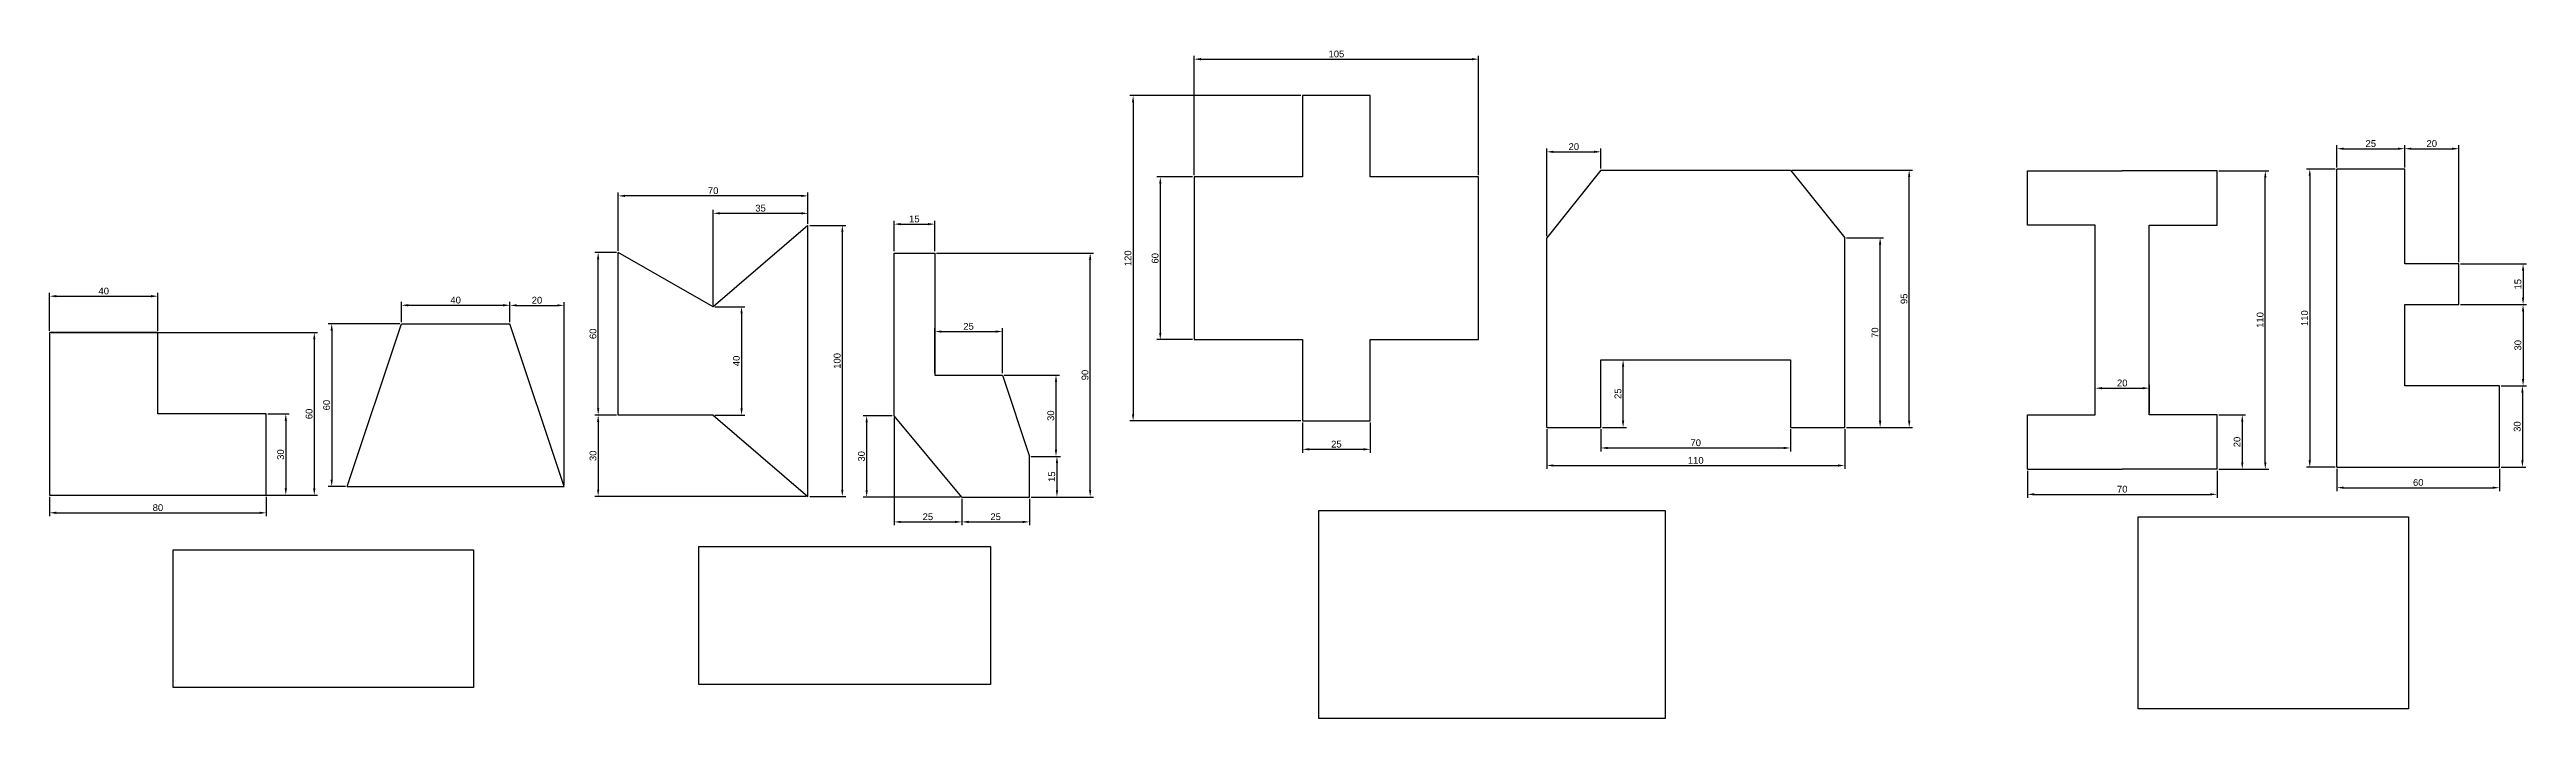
# Model space of a CAD drawing. Header units: millimetres. Extents: x 21 to 935, y 18 to 265.
import ezdxf

# ---------------------------------------------------------------- set-up
doc = ezdxf.new("R2010")
doc.units = ezdxf.units.MM
doc.styles.get("Standard").update_dxf_attribs({"font": 'arial.ttf'})
doc.dimstyles.new('ISO-25', dxfattribs={"dimtxt": 2.5, "dimasz": 2.5, "dimexe": 1.25, "dimexo": 0.625, "dimtad": 1, "dimtxsty": 'Standard', "dimcen": 2.5, "dimadec": 0, "dimazin": 0, "dimtfac": 1, "dimtmove": 0, "dimatfit": 3, "dimfxl": 1, "dimarcsym": 0})
picture_1 = doc.add_image_def('image1.jpg', size_in_pixel=(419, 192))
picture_2 = doc.add_image_def('image2.jpg', size_in_pixel=(407, 192))
picture_3 = doc.add_image_def('image3.jpg', size_in_pixel=(483, 290))
picture_4 = doc.add_image_def('image4.jpg', size_in_pixel=(377, 268))

# ---------------------------------------------------------------- blocks, each defined once
blk = doc.blocks.new('*D2')
at = {"color": 0, "lineweight": -2, "transparency": 16777216}
for p, q in [((20.55, 161.14), (20.55, 175.19)), ((23.05, 173.94), (58.05, 173.94)), ((60.55, 161.14), (60.55, 175.19))]:
    blk.add_line(p, q, dxfattribs=at)
at = {"color": 0, "transparency": 16777216}
for points in [[(23.05, 174.36), (23.05, 173.52), (20.55, 173.94)], [(58.05, 174.36), (58.05, 173.52), (60.55, 173.94)]]:
    blk.add_solid(points, dxfattribs=at)
at = {"layer": 'Defpoints', "color": 0, "transparency": 16777216}
for p in [(60.55, 173.94), (20.55, 160.52), (60.55, 160.52)]:
    blk.add_point(p, dxfattribs=at)
at = {"color": 0, "transparency": 16777216, "insert": (40.55, 175.84), "char_height": 2.5, "attachment_point": 5}
blk.add_mtext('40', dxfattribs=at)
blk = doc.blocks.new('*D3')
at = {"color": 0, "lineweight": -2, "transparency": 16777216}
for p, q in [((20.55, 99.89), (20.55, 92.79)), ((23.05, 94.04), (98.05, 94.04)), ((100.55, 99.89), (100.55, 92.79))]:
    blk.add_line(p, q, dxfattribs=at)
at = {"color": 0, "transparency": 16777216}
for points in [[(23.05, 94.46), (23.05, 93.62), (20.55, 94.04)], [(98.05, 94.46), (98.05, 93.62), (100.55, 94.04)]]:
    blk.add_solid(points, dxfattribs=at)
at = {"layer": 'Defpoints', "color": 0, "transparency": 16777216}
for p in [(20.55, 100.52), (100.55, 100.52), (100.55, 94.04)]:
    blk.add_point(p, dxfattribs=at)
at = {"color": 0, "transparency": 16777216, "insert": (60.55, 95.94), "char_height": 2.5, "attachment_point": 5}
blk.add_mtext('80', dxfattribs=at)
blk = doc.blocks.new('*D4')
at = {"color": 0, "lineweight": -2, "transparency": 16777216}
for p, q in [((101.17, 130.52), (109, 130.52)), ((107.75, 128.02), (107.75, 103.02)), ((101.17, 100.52), (109, 100.52))]:
    blk.add_line(p, q, dxfattribs=at)
at = {"color": 0, "transparency": 16777216}
for points in [[(107.33, 128.02), (108.17, 128.02), (107.75, 130.52)], [(107.33, 103.02), (108.17, 103.02), (107.75, 100.52)]]:
    blk.add_solid(points, dxfattribs=at)
at = {"layer": 'Defpoints', "color": 0, "transparency": 16777216}
for p in [(100.55, 130.52), (100.55, 100.52), (107.75, 100.52)]:
    blk.add_point(p, dxfattribs=at)
at = {"color": 0, "transparency": 16777216, "insert": (105.85, 115.52), "char_height": 2.5, "attachment_point": 5, "rotation": 90}
blk.add_mtext('30', dxfattribs=at)
blk = doc.blocks.new('*D5')
at = {"color": 0, "lineweight": -2, "transparency": 16777216}
for p, q in [((21.17, 160.52), (119.5, 160.52)), ((118.25, 158.02), (118.25, 103.02)), ((21.17, 100.52), (119.5, 100.52))]:
    blk.add_line(p, q, dxfattribs=at)
at = {"color": 0, "transparency": 16777216}
for points in [[(117.84, 158.02), (118.67, 158.02), (118.25, 160.52)], [(117.84, 103.02), (118.67, 103.02), (118.25, 100.52)]]:
    blk.add_solid(points, dxfattribs=at)
at = {"layer": 'Defpoints', "color": 0, "transparency": 16777216}
for p in [(20.55, 160.52), (20.55, 100.52), (118.25, 100.52)]:
    blk.add_point(p, dxfattribs=at)
at = {"color": 0, "transparency": 16777216, "insert": (116.35, 130.52), "char_height": 2.5, "attachment_point": 5, "rotation": 90}
blk.add_mtext('60', dxfattribs=at)
blk = doc.blocks.new('*D6')
at = {"color": 0, "lineweight": -2, "transparency": 16777216}
for p, q in [((150.44, 164.41), (150.44, 171.84)), ((152.94, 170.59), (187.94, 170.59)), ((190.44, 164.41), (190.44, 171.84))]:
    blk.add_line(p, q, dxfattribs=at)
at = {"color": 0, "transparency": 16777216}
for points in [[(152.94, 171.01), (152.94, 170.18), (150.44, 170.59)], [(187.94, 171.01), (187.94, 170.18), (190.44, 170.59)]]:
    blk.add_solid(points, dxfattribs=at)
at = {"layer": 'Defpoints', "color": 0, "transparency": 16777216}
for p in [(190.44, 170.59), (150.44, 163.78), (190.44, 163.78)]:
    blk.add_point(p, dxfattribs=at)
at = {"color": 0, "transparency": 16777216, "insert": (170.44, 172.49), "char_height": 2.5, "attachment_point": 5}
blk.add_mtext('40', dxfattribs=at)
blk = doc.blocks.new('*D7')
at = {"color": 0, "lineweight": -2, "transparency": 16777216}
for p, q in [((149.82, 163.78), (123.44, 163.78)), ((124.69, 161.28), (124.69, 106.28)), ((129.82, 103.78), (123.44, 103.78))]:
    blk.add_line(p, q, dxfattribs=at)
at = {"color": 0, "transparency": 16777216}
for points in [[(124.27, 161.28), (125.11, 161.28), (124.69, 163.78)], [(124.27, 106.28), (125.11, 106.28), (124.69, 103.78)]]:
    blk.add_solid(points, dxfattribs=at)
at = {"layer": 'Defpoints', "color": 0, "transparency": 16777216}
for p in [(150.44, 163.78), (124.69, 103.78), (130.44, 103.78)]:
    blk.add_point(p, dxfattribs=at)
at = {"color": 0, "transparency": 16777216, "insert": (122.79, 133.78), "char_height": 2.5, "attachment_point": 5, "rotation": 90}
blk.add_mtext('60', dxfattribs=at)
blk = doc.blocks.new('*D8')
at = {"color": 0, "lineweight": -2, "transparency": 16777216}
for p, q in [((190.44, 164.41), (190.44, 171.8)), ((192.94, 170.55), (207.94, 170.55)), ((210.44, 104.41), (210.44, 171.8))]:
    blk.add_line(p, q, dxfattribs=at)
at = {"color": 0, "transparency": 16777216}
for points in [[(192.94, 170.97), (192.94, 170.14), (190.44, 170.55)], [(207.94, 170.97), (207.94, 170.14), (210.44, 170.55)]]:
    blk.add_solid(points, dxfattribs=at)
at = {"layer": 'Defpoints', "color": 0, "transparency": 16777216}
for p in [(210.44, 170.55), (190.44, 163.78), (210.44, 103.78)]:
    blk.add_point(p, dxfattribs=at)
at = {"color": 0, "transparency": 16777216, "insert": (200.44, 172.45), "char_height": 2.5, "attachment_point": 5}
blk.add_mtext('20', dxfattribs=at)
blk = doc.blocks.new('*D9')
at = {"color": 0, "lineweight": -2, "transparency": 16777216}
for p, q in [((301.09, 200.07), (314.39, 200.07)), ((313.14, 197.57), (313.14, 102.57)), ((301.09, 100.07), (314.39, 100.07))]:
    blk.add_line(p, q, dxfattribs=at)
at = {"color": 0, "transparency": 16777216}
for points in [[(312.72, 197.57), (313.56, 197.57), (313.14, 200.07)], [(312.72, 102.57), (313.56, 102.57), (313.14, 100.07)]]:
    blk.add_solid(points, dxfattribs=at)
at = {"layer": 'Defpoints', "color": 0, "transparency": 16777216}
for p in [(300.46, 200.07), (300.46, 100.07), (313.14, 100.07)]:
    blk.add_point(p, dxfattribs=at)
at = {"color": 0, "transparency": 16777216, "insert": (311.24, 150.07), "char_height": 2.5, "attachment_point": 5, "rotation": 90}
blk.add_mtext('100', dxfattribs=at)
blk = doc.blocks.new('*D10')
at = {"color": 0, "lineweight": -2, "transparency": 16777216}
for p, q in [((265.46, 170.69), (265.46, 205.76)), ((267.96, 204.51), (297.96, 204.51)), ((300.46, 200.69), (300.46, 205.76))]:
    blk.add_line(p, q, dxfattribs=at)
at = {"color": 0, "transparency": 16777216}
for points in [[(267.96, 204.92), (267.96, 204.09), (265.46, 204.51)], [(297.96, 204.92), (297.96, 204.09), (300.46, 204.51)]]:
    blk.add_solid(points, dxfattribs=at)
at = {"layer": 'Defpoints', "color": 0, "transparency": 16777216}
for p in [(300.46, 204.51), (300.46, 200.07), (265.46, 170.07)]:
    blk.add_point(p, dxfattribs=at)
at = {"color": 0, "transparency": 16777216, "insert": (282.96, 206.41), "char_height": 2.5, "attachment_point": 5}
blk.add_mtext('35', dxfattribs=at)
blk = doc.blocks.new('*D11')
at = {"color": 0, "lineweight": -2, "transparency": 16777216}
for p, q in [((230.46, 190.69), (230.46, 212.19)), ((297.96, 210.94), (232.96, 210.94)), ((300.46, 200.69), (300.46, 212.19))]:
    blk.add_line(p, q, dxfattribs=at)
at = {"color": 0, "transparency": 16777216}
for points in [[(232.96, 211.36), (232.96, 210.52), (230.46, 210.94)], [(297.96, 211.36), (297.96, 210.52), (300.46, 210.94)]]:
    blk.add_solid(points, dxfattribs=at)
at = {"layer": 'Defpoints', "color": 0, "transparency": 16777216}
for p in [(230.46, 210.94), (300.46, 200.07), (230.46, 190.07)]:
    blk.add_point(p, dxfattribs=at)
at = {"color": 0, "transparency": 16777216, "insert": (265.46, 212.84), "char_height": 2.5, "attachment_point": 5}
blk.add_mtext('70', dxfattribs=at)
blk = doc.blocks.new('*D12')
at = {"color": 0, "lineweight": -2, "transparency": 16777216}
for p, q in [((266.09, 170.07), (277.2, 170.07)), ((275.95, 167.57), (275.95, 132.57)), ((266.09, 130.07), (277.2, 130.07))]:
    blk.add_line(p, q, dxfattribs=at)
at = {"color": 0, "transparency": 16777216}
for points in [[(275.53, 167.57), (276.37, 167.57), (275.95, 170.07)], [(275.53, 132.57), (276.37, 132.57), (275.95, 130.07)]]:
    blk.add_solid(points, dxfattribs=at)
at = {"layer": 'Defpoints', "color": 0, "transparency": 16777216}
for p in [(265.46, 170.07), (265.46, 130.07), (275.95, 130.07)]:
    blk.add_point(p, dxfattribs=at)
at = {"color": 0, "transparency": 16777216, "insert": (274.05, 150.07), "char_height": 2.5, "attachment_point": 5, "rotation": 90}
blk.add_mtext('40', dxfattribs=at)
blk = doc.blocks.new('*D13')
at = {"color": 0, "lineweight": -2, "transparency": 16777216}
for p, q in [((229.84, 130.07), (221.78, 130.07)), ((223.03, 127.57), (223.03, 102.57)), ((299.84, 100.07), (221.78, 100.07))]:
    blk.add_line(p, q, dxfattribs=at)
at = {"color": 0, "transparency": 16777216}
for points in [[(222.61, 127.57), (223.44, 127.57), (223.03, 130.07)], [(222.61, 102.57), (223.44, 102.57), (223.03, 100.07)]]:
    blk.add_solid(points, dxfattribs=at)
at = {"layer": 'Defpoints', "color": 0, "transparency": 16777216}
for p in [(230.46, 130.07), (223.03, 100.07), (300.46, 100.07)]:
    blk.add_point(p, dxfattribs=at)
at = {"color": 0, "transparency": 16777216, "insert": (221.12, 115.07), "char_height": 2.5, "attachment_point": 5, "rotation": 90}
blk.add_mtext('30', dxfattribs=at)
blk = doc.blocks.new('*D14')
at = {"color": 0, "lineweight": -2, "transparency": 16777216}
for p, q in [((229.84, 190.07), (221.78, 190.07)), ((223.03, 132.57), (223.03, 187.57)), ((229.84, 130.07), (221.78, 130.07))]:
    blk.add_line(p, q, dxfattribs=at)
at = {"color": 0, "transparency": 16777216}
for points in [[(222.61, 187.57), (223.44, 187.57), (223.03, 190.07)], [(222.61, 132.57), (223.44, 132.57), (223.03, 130.07)]]:
    blk.add_solid(points, dxfattribs=at)
at = {"layer": 'Defpoints', "color": 0, "transparency": 16777216}
for p in [(223.03, 190.07), (230.46, 190.07), (230.46, 130.07)]:
    blk.add_point(p, dxfattribs=at)
at = {"color": 0, "transparency": 16777216, "insert": (221.12, 160.07), "char_height": 2.5, "attachment_point": 5, "rotation": 90}
blk.add_mtext('60', dxfattribs=at)
blk = doc.blocks.new('*D15')
at = {"color": 0, "lineweight": -2, "transparency": 16777216}
for p, q in [((332.22, 190.49), (332.22, 201.77)), ((347.22, 190.49), (347.22, 201.77)), ((334.72, 200.52), (344.72, 200.52))]:
    blk.add_line(p, q, dxfattribs=at)
at = {"color": 0, "transparency": 16777216}
for points in [[(334.72, 200.94), (334.72, 200.1), (332.22, 200.52)], [(344.72, 200.94), (344.72, 200.1), (347.22, 200.52)]]:
    blk.add_solid(points, dxfattribs=at)
at = {"layer": 'Defpoints', "color": 0, "transparency": 16777216}
for p in [(347.22, 200.52), (332.22, 189.87), (347.22, 189.87)]:
    blk.add_point(p, dxfattribs=at)
at = {"color": 0, "transparency": 16777216, "insert": (339.72, 202.42), "char_height": 2.5, "attachment_point": 5}
blk.add_mtext('15', dxfattribs=at)
blk = doc.blocks.new('*D16')
at = {"color": 0, "lineweight": -2, "transparency": 16777216}
for p, q in [((347.22, 145.49), (347.22, 162.16)), ((349.72, 160.91), (369.72, 160.91)), ((372.22, 145.49), (372.22, 162.16))]:
    blk.add_line(p, q, dxfattribs=at)
at = {"color": 0, "transparency": 16777216}
for points in [[(349.72, 161.32), (349.72, 160.49), (347.22, 160.91)], [(369.72, 161.32), (369.72, 160.49), (372.22, 160.91)]]:
    blk.add_solid(points, dxfattribs=at)
at = {"layer": 'Defpoints', "color": 0, "transparency": 16777216}
for p in [(372.22, 160.91), (347.22, 144.87), (372.22, 144.87)]:
    blk.add_point(p, dxfattribs=at)
at = {"color": 0, "transparency": 16777216, "insert": (359.72, 162.81), "char_height": 2.5, "attachment_point": 5}
blk.add_mtext('25', dxfattribs=at)
blk = doc.blocks.new('*D17')
at = {"color": 0, "lineweight": -2, "transparency": 16777216}
for p, q in [((372.84, 144.87), (393.24, 144.87)), ((391.99, 142.37), (391.99, 117.37)), ((382.84, 114.87), (393.24, 114.87))]:
    blk.add_line(p, q, dxfattribs=at)
at = {"color": 0, "transparency": 16777216}
for points in [[(391.57, 142.37), (392.41, 142.37), (391.99, 144.87)], [(391.57, 117.37), (392.41, 117.37), (391.99, 114.87)]]:
    blk.add_solid(points, dxfattribs=at)
at = {"layer": 'Defpoints', "color": 0, "transparency": 16777216}
for p in [(372.22, 144.87), (382.22, 114.87), (391.99, 114.87)]:
    blk.add_point(p, dxfattribs=at)
at = {"color": 0, "transparency": 16777216, "insert": (390.09, 129.87), "char_height": 2.5, "attachment_point": 5, "rotation": 90}
blk.add_mtext('30', dxfattribs=at)
blk = doc.blocks.new('*D18')
at = {"color": 0, "lineweight": -2, "transparency": 16777216}
for p, q in [((382.84, 114.87), (393.6, 114.87)), ((392.35, 112.37), (392.35, 102.37)), ((382.84, 99.87), (393.6, 99.87))]:
    blk.add_line(p, q, dxfattribs=at)
at = {"color": 0, "transparency": 16777216}
for points in [[(391.93, 112.37), (392.77, 112.37), (392.35, 114.87)], [(391.93, 102.37), (392.77, 102.37), (392.35, 99.87)]]:
    blk.add_solid(points, dxfattribs=at)
at = {"layer": 'Defpoints', "color": 0, "transparency": 16777216}
for p in [(382.22, 114.87), (382.22, 99.87), (392.35, 99.87)]:
    blk.add_point(p, dxfattribs=at)
at = {"color": 0, "transparency": 16777216, "insert": (390.45, 107.37), "char_height": 2.5, "attachment_point": 5, "rotation": 90}
blk.add_mtext('15', dxfattribs=at)
blk = doc.blocks.new('*D19')
at = {"color": 0, "lineweight": -2, "transparency": 16777216}
for p, q in [((357.22, 99.24), (357.22, 89.43)), ((382.22, 99.24), (382.22, 89.43)), ((359.72, 90.68), (379.72, 90.68))]:
    blk.add_line(p, q, dxfattribs=at)
at = {"color": 0, "transparency": 16777216}
for points in [[(359.72, 91.1), (359.72, 90.27), (357.22, 90.68)], [(379.72, 91.1), (379.72, 90.27), (382.22, 90.68)]]:
    blk.add_solid(points, dxfattribs=at)
at = {"layer": 'Defpoints', "color": 0, "transparency": 16777216}
for p in [(357.22, 99.87), (382.22, 99.87), (382.22, 90.68)]:
    blk.add_point(p, dxfattribs=at)
at = {"color": 0, "transparency": 16777216, "insert": (369.72, 92.58), "char_height": 2.5, "attachment_point": 5}
blk.add_mtext('25', dxfattribs=at)
blk = doc.blocks.new('*D20')
at = {"color": 0, "lineweight": -2, "transparency": 16777216}
for p, q in [((332.22, 129.24), (332.22, 89.43)), ((357.22, 99.24), (357.22, 89.43)), ((334.72, 90.68), (354.72, 90.68))]:
    blk.add_line(p, q, dxfattribs=at)
at = {"color": 0, "transparency": 16777216}
for points in [[(334.72, 91.1), (334.72, 90.27), (332.22, 90.68)], [(354.72, 91.1), (354.72, 90.27), (357.22, 90.68)]]:
    blk.add_solid(points, dxfattribs=at)
at = {"layer": 'Defpoints', "color": 0, "transparency": 16777216}
for p in [(332.22, 129.87), (357.22, 99.87), (357.22, 90.68)]:
    blk.add_point(p, dxfattribs=at)
at = {"color": 0, "transparency": 16777216, "insert": (344.72, 92.58), "char_height": 2.5, "attachment_point": 5}
blk.add_mtext('25', dxfattribs=at)
blk = doc.blocks.new('*D21')
at = {"color": 0, "lineweight": -2, "transparency": 16777216}
for p, q in [((331.59, 129.87), (320.87, 129.87)), ((322.12, 127.37), (322.12, 102.37)), ((356.59, 99.87), (320.87, 99.87))]:
    blk.add_line(p, q, dxfattribs=at)
at = {"color": 0, "transparency": 16777216}
for points in [[(321.7, 127.37), (322.53, 127.37), (322.12, 129.87)], [(321.7, 102.37), (322.53, 102.37), (322.12, 99.87)]]:
    blk.add_solid(points, dxfattribs=at)
at = {"layer": 'Defpoints', "color": 0, "transparency": 16777216}
for p in [(332.22, 129.87), (322.12, 99.87), (357.22, 99.87)]:
    blk.add_point(p, dxfattribs=at)
at = {"color": 0, "transparency": 16777216, "insert": (320.21, 114.87), "char_height": 2.5, "attachment_point": 5, "rotation": 90}
blk.add_mtext('30', dxfattribs=at)
blk = doc.blocks.new('*D22')
at = {"color": 0, "lineweight": -2, "transparency": 16777216}
for p, q in [((347.84, 189.87), (405.85, 189.87)), ((404.6, 102.37), (404.6, 187.37)), ((382.84, 99.87), (405.85, 99.87))]:
    blk.add_line(p, q, dxfattribs=at)
at = {"color": 0, "transparency": 16777216}
for points in [[(404.19, 187.37), (405.02, 187.37), (404.6, 189.87)], [(404.19, 102.37), (405.02, 102.37), (404.6, 99.87)]]:
    blk.add_solid(points, dxfattribs=at)
at = {"layer": 'Defpoints', "color": 0, "transparency": 16777216}
for p in [(347.22, 189.87), (404.6, 189.87), (382.22, 99.87)]:
    blk.add_point(p, dxfattribs=at)
at = {"color": 0, "transparency": 16777216, "insert": (402.7, 144.87), "char_height": 2.5, "attachment_point": 5, "rotation": 90}
blk.add_mtext('90', dxfattribs=at)
blk = doc.blocks.new('*D23')
at = {"color": 0, "lineweight": -2, "transparency": 16777216}
for p, q in [((482.36, 247.92), (419.21, 247.92)), ((420.46, 245.42), (420.46, 130.42)), ((482.36, 127.92), (419.21, 127.92))]:
    blk.add_line(p, q, dxfattribs=at)
at = {"color": 0, "transparency": 16777216}
for points in [[(420.04, 245.42), (420.87, 245.42), (420.46, 247.92)], [(420.04, 130.42), (420.87, 130.42), (420.46, 127.92)]]:
    blk.add_solid(points, dxfattribs=at)
at = {"layer": 'Defpoints', "color": 0, "transparency": 16777216}
for p in [(482.98, 247.92), (420.46, 127.92), (482.98, 127.92)]:
    blk.add_point(p, dxfattribs=at)
at = {"color": 0, "transparency": 16777216, "insert": (418.56, 187.92), "char_height": 2.5, "attachment_point": 5, "rotation": 90}
blk.add_mtext('120', dxfattribs=at)
blk = doc.blocks.new('*D24')
at = {"color": 0, "lineweight": -2, "transparency": 16777216}
for p, q in [((442.36, 217.92), (429.24, 217.92)), ((430.49, 215.42), (430.49, 160.42)), ((442.36, 157.92), (429.24, 157.92))]:
    blk.add_line(p, q, dxfattribs=at)
at = {"color": 0, "transparency": 16777216}
for points in [[(430.07, 215.42), (430.91, 215.42), (430.49, 217.92)], [(430.07, 160.42), (430.91, 160.42), (430.49, 157.92)]]:
    blk.add_solid(points, dxfattribs=at)
at = {"layer": 'Defpoints', "color": 0, "transparency": 16777216}
for p in [(442.98, 217.92), (430.49, 157.92), (442.98, 157.92)]:
    blk.add_point(p, dxfattribs=at)
at = {"color": 0, "transparency": 16777216, "insert": (428.59, 187.92), "char_height": 2.5, "attachment_point": 5, "rotation": 90}
blk.add_mtext('60', dxfattribs=at)
blk = doc.blocks.new('*D25')
at = {"color": 0, "lineweight": -2, "transparency": 16777216}
for p, q in [((442.98, 218.55), (442.98, 262.62)), ((445.48, 261.37), (545.48, 261.37)), ((547.98, 218.55), (547.98, 262.62))]:
    blk.add_line(p, q, dxfattribs=at)
at = {"color": 0, "transparency": 16777216}
for points in [[(445.48, 261.79), (445.48, 260.95), (442.98, 261.37)], [(545.48, 261.79), (545.48, 260.95), (547.98, 261.37)]]:
    blk.add_solid(points, dxfattribs=at)
at = {"layer": 'Defpoints', "color": 0, "transparency": 16777216}
for p in [(547.98, 261.37), (442.98, 217.92), (547.98, 217.92)]:
    blk.add_point(p, dxfattribs=at)
at = {"color": 0, "transparency": 16777216, "insert": (495.48, 263.27), "char_height": 2.5, "attachment_point": 5}
blk.add_mtext('105', dxfattribs=at)
blk = doc.blocks.new('*D26')
at = {"color": 0, "lineweight": -2, "transparency": 16777216}
for p, q in [((482.98, 127.3), (482.98, 116.21)), ((507.98, 127.3), (507.98, 116.21)), ((485.48, 117.46), (505.48, 117.46))]:
    blk.add_line(p, q, dxfattribs=at)
at = {"color": 0, "transparency": 16777216}
for points in [[(485.48, 117.88), (485.48, 117.04), (482.98, 117.46)], [(505.48, 117.88), (505.48, 117.04), (507.98, 117.46)]]:
    blk.add_solid(points, dxfattribs=at)
at = {"layer": 'Defpoints', "color": 0, "transparency": 16777216}
for p in [(482.98, 127.92), (507.98, 127.92), (507.98, 117.46)]:
    blk.add_point(p, dxfattribs=at)
at = {"color": 0, "transparency": 16777216, "insert": (495.48, 119.36), "char_height": 2.5, "attachment_point": 5}
blk.add_mtext('25', dxfattribs=at)
blk = doc.blocks.new('*D27')
at = {"color": 0, "lineweight": -2, "transparency": 16777216}
for p, q in [((683.72, 195.48), (697.4, 195.48)), ((696.15, 127.98), (696.15, 192.98)), ((683.72, 125.48), (697.4, 125.48))]:
    blk.add_line(p, q, dxfattribs=at)
at = {"color": 0, "transparency": 16777216}
for points in [[(695.73, 192.98), (696.56, 192.98), (696.15, 195.48)], [(695.73, 127.98), (696.56, 127.98), (696.15, 125.48)]]:
    blk.add_solid(points, dxfattribs=at)
at = {"layer": 'Defpoints', "color": 0, "transparency": 16777216}
for p in [(683.1, 195.48), (696.15, 195.48), (683.1, 125.48)]:
    blk.add_point(p, dxfattribs=at)
at = {"color": 0, "transparency": 16777216, "insert": (694.25, 160.48), "char_height": 2.5, "attachment_point": 5, "rotation": 90}
blk.add_mtext('70', dxfattribs=at)
blk = doc.blocks.new('*D28')
at = {"color": 0, "lineweight": -2, "transparency": 16777216}
for p, q in [((663.72, 220.48), (708.13, 220.48)), ((706.88, 127.98), (706.88, 217.98)), ((683.72, 125.48), (708.13, 125.48))]:
    blk.add_line(p, q, dxfattribs=at)
at = {"color": 0, "transparency": 16777216}
for points in [[(706.46, 217.98), (707.3, 217.98), (706.88, 220.48)], [(706.46, 127.98), (707.3, 127.98), (706.88, 125.48)]]:
    blk.add_solid(points, dxfattribs=at)
at = {"layer": 'Defpoints', "color": 0, "transparency": 16777216}
for p in [(663.1, 220.48), (706.88, 220.48), (683.1, 125.48)]:
    blk.add_point(p, dxfattribs=at)
at = {"color": 0, "transparency": 16777216, "insert": (704.98, 172.98), "char_height": 2.5, "attachment_point": 5, "rotation": 90}
blk.add_mtext('95', dxfattribs=at)
blk = doc.blocks.new('*D29')
at = {"color": 0, "lineweight": -2, "transparency": 16777216}
for p, q in [((593.1, 124.85), (593.1, 116.71)), ((663.1, 124.85), (663.1, 116.71)), ((595.6, 117.96), (660.6, 117.96))]:
    blk.add_line(p, q, dxfattribs=at)
at = {"color": 0, "transparency": 16777216}
for points in [[(595.6, 118.38), (595.6, 117.54), (593.1, 117.96)], [(660.6, 118.38), (660.6, 117.54), (663.1, 117.96)]]:
    blk.add_solid(points, dxfattribs=at)
at = {"layer": 'Defpoints', "color": 0, "transparency": 16777216}
for p in [(593.1, 125.48), (663.1, 125.48), (663.1, 117.96)]:
    blk.add_point(p, dxfattribs=at)
at = {"color": 0, "transparency": 16777216, "insert": (628.1, 119.86), "char_height": 2.5, "attachment_point": 5}
blk.add_mtext('70', dxfattribs=at)
blk = doc.blocks.new('*D30')
at = {"color": 0, "lineweight": -2, "transparency": 16777216}
for p, q in [((573.1, 124.85), (573.1, 110.24)), ((683.1, 124.85), (683.1, 110.24)), ((575.6, 111.49), (680.6, 111.49))]:
    blk.add_line(p, q, dxfattribs=at)
at = {"color": 0, "transparency": 16777216}
for points in [[(575.6, 111.91), (575.6, 111.07), (573.1, 111.49)], [(680.6, 111.91), (680.6, 111.07), (683.1, 111.49)]]:
    blk.add_solid(points, dxfattribs=at)
at = {"layer": 'Defpoints', "color": 0, "transparency": 16777216}
for p in [(573.1, 125.48), (683.1, 125.48), (683.1, 111.49)]:
    blk.add_point(p, dxfattribs=at)
at = {"color": 0, "transparency": 16777216, "insert": (628.1, 113.39), "char_height": 2.5, "attachment_point": 5}
blk.add_mtext('110', dxfattribs=at)
blk = doc.blocks.new('*D31')
at = {"color": 0, "lineweight": -2, "transparency": 16777216}
for p, q in [((573.1, 196.1), (573.1, 228.44)), ((575.6, 227.19), (590.6, 227.19)), ((593.1, 221.1), (593.1, 228.44))]:
    blk.add_line(p, q, dxfattribs=at)
at = {"color": 0, "transparency": 16777216}
for points in [[(575.6, 227.61), (575.6, 226.78), (573.1, 227.19)], [(590.6, 227.61), (590.6, 226.78), (593.1, 227.19)]]:
    blk.add_solid(points, dxfattribs=at)
at = {"layer": 'Defpoints', "color": 0, "transparency": 16777216}
for p in [(593.1, 227.19), (593.1, 220.48), (573.1, 195.48)]:
    blk.add_point(p, dxfattribs=at)
at = {"color": 0, "transparency": 16777216, "insert": (583.1, 229.1), "char_height": 2.5, "attachment_point": 5}
blk.add_mtext('20', dxfattribs=at)
blk = doc.blocks.new('*D32')
at = {"color": 0, "lineweight": -2, "transparency": 16777216}
for p, q in [((593.72, 150.48), (602.54, 150.48)), ((601.29, 127.98), (601.29, 147.98)), ((593.72, 125.48), (602.54, 125.48))]:
    blk.add_line(p, q, dxfattribs=at)
at = {"color": 0, "transparency": 16777216}
for points in [[(600.88, 147.98), (601.71, 147.98), (601.29, 150.48)], [(600.88, 127.98), (601.71, 127.98), (601.29, 125.48)]]:
    blk.add_solid(points, dxfattribs=at)
at = {"layer": 'Defpoints', "color": 0, "transparency": 16777216}
for p in [(593.1, 150.48), (601.29, 150.48), (593.1, 125.48)]:
    blk.add_point(p, dxfattribs=at)
at = {"color": 0, "transparency": 16777216, "insert": (599.39, 137.98), "char_height": 2.5, "attachment_point": 5, "rotation": 90}
blk.add_mtext('25', dxfattribs=at)
blk = doc.blocks.new('*D33')
at = {"color": 0, "lineweight": -2, "transparency": 16777216}
for p, q in [((775.51, 130.8), (775.51, 141.26)), ((778.01, 140.01), (793.01, 140.01)), ((795.51, 130.8), (795.51, 141.26))]:
    blk.add_line(p, q, dxfattribs=at)
at = {"color": 0, "transparency": 16777216}
for points in [[(778.01, 140.43), (778.01, 139.6), (775.51, 140.01)], [(793.01, 140.43), (793.01, 139.6), (795.51, 140.01)]]:
    blk.add_solid(points, dxfattribs=at)
at = {"layer": 'Defpoints', "color": 0, "transparency": 16777216}
for p in [(795.51, 140.01), (775.51, 130.17), (795.51, 130.17)]:
    blk.add_point(p, dxfattribs=at)
at = {"color": 0, "transparency": 16777216, "insert": (785.51, 141.92), "char_height": 2.5, "attachment_point": 5}
blk.add_mtext('20', dxfattribs=at)
blk = doc.blocks.new('*D34')
at = {"color": 0, "lineweight": -2, "transparency": 16777216}
for p, q in [((750.51, 109.55), (750.51, 99.6)), ((753.01, 100.85), (818.01, 100.85)), ((820.51, 109.55), (820.51, 99.6))]:
    blk.add_line(p, q, dxfattribs=at)
at = {"color": 0, "transparency": 16777216}
for points in [[(753.01, 101.27), (753.01, 100.44), (750.51, 100.85)], [(818.01, 101.27), (818.01, 100.44), (820.51, 100.85)]]:
    blk.add_solid(points, dxfattribs=at)
at = {"layer": 'Defpoints', "color": 0, "transparency": 16777216}
for p in [(750.51, 110.17), (820.51, 110.17), (820.51, 100.85)]:
    blk.add_point(p, dxfattribs=at)
at = {"color": 0, "transparency": 16777216, "insert": (785.51, 102.75), "char_height": 2.5, "attachment_point": 5}
blk.add_mtext('70', dxfattribs=at)
blk = doc.blocks.new('*D35')
at = {"color": 0, "lineweight": -2, "transparency": 16777216}
for p, q in [((821.13, 130.17), (831.05, 130.17)), ((829.8, 127.67), (829.8, 112.67)), ((821.13, 110.17), (831.05, 110.17))]:
    blk.add_line(p, q, dxfattribs=at)
at = {"color": 0, "transparency": 16777216}
for points in [[(829.39, 127.67), (830.22, 127.67), (829.8, 130.17)], [(829.39, 112.67), (830.22, 112.67), (829.8, 110.17)]]:
    blk.add_solid(points, dxfattribs=at)
at = {"layer": 'Defpoints', "color": 0, "transparency": 16777216}
for p in [(820.51, 130.17), (820.51, 110.17), (829.8, 110.17)]:
    blk.add_point(p, dxfattribs=at)
at = {"color": 0, "transparency": 16777216, "insert": (827.9, 120.17), "char_height": 2.5, "attachment_point": 5, "rotation": 90}
blk.add_mtext('20', dxfattribs=at)
blk = doc.blocks.new('*D36')
at = {"color": 0, "lineweight": -2, "transparency": 16777216}
for p, q in [((821.13, 220.17), (839.56, 220.17)), ((838.31, 112.67), (838.31, 217.67)), ((821.13, 110.17), (839.56, 110.17))]:
    blk.add_line(p, q, dxfattribs=at)
at = {"color": 0, "transparency": 16777216}
for points in [[(837.89, 217.67), (838.72, 217.67), (838.31, 220.17)], [(837.89, 112.67), (838.72, 112.67), (838.31, 110.17)]]:
    blk.add_solid(points, dxfattribs=at)
at = {"layer": 'Defpoints', "color": 0, "transparency": 16777216}
for p in [(820.51, 220.17), (838.31, 220.17), (820.51, 110.17)]:
    blk.add_point(p, dxfattribs=at)
at = {"color": 0, "transparency": 16777216, "insert": (836.41, 165.17), "char_height": 2.5, "attachment_point": 5, "rotation": 90}
blk.add_mtext('110', dxfattribs=at)
blk = doc.blocks.new('*D37')
at = {"color": 0, "lineweight": -2, "transparency": 16777216}
for p, q in [((864.75, 110.22), (864.75, 102.06)), ((924.75, 110.22), (924.75, 102.06)), ((867.25, 103.31), (922.25, 103.31))]:
    blk.add_line(p, q, dxfattribs=at)
at = {"color": 0, "transparency": 16777216}
for points in [[(867.25, 103.73), (867.25, 102.9), (864.75, 103.31)], [(922.25, 103.73), (922.25, 102.9), (924.75, 103.31)]]:
    blk.add_solid(points, dxfattribs=at)
at = {"layer": 'Defpoints', "color": 0, "transparency": 16777216}
for p in [(864.75, 110.84), (924.75, 110.84), (924.75, 103.31)]:
    blk.add_point(p, dxfattribs=at)
at = {"color": 0, "transparency": 16777216, "insert": (894.75, 105.21), "char_height": 2.5, "attachment_point": 5}
blk.add_mtext('60', dxfattribs=at)
blk = doc.blocks.new('*D38')
at = {"color": 0, "lineweight": -2, "transparency": 16777216}
for p, q in [((925.38, 140.84), (934.45, 140.84)), ((933.2, 138.34), (933.2, 113.34)), ((925.38, 110.84), (934.45, 110.84))]:
    blk.add_line(p, q, dxfattribs=at)
at = {"color": 0, "transparency": 16777216}
for points in [[(932.78, 138.34), (933.61, 138.34), (933.2, 140.84)], [(932.78, 113.34), (933.61, 113.34), (933.2, 110.84)]]:
    blk.add_solid(points, dxfattribs=at)
at = {"layer": 'Defpoints', "color": 0, "transparency": 16777216}
for p in [(924.75, 140.84), (924.75, 110.84), (933.2, 110.84)]:
    blk.add_point(p, dxfattribs=at)
at = {"color": 0, "transparency": 16777216, "insert": (931.29, 125.84), "char_height": 2.5, "attachment_point": 5, "rotation": 90}
blk.add_mtext('30', dxfattribs=at)
blk = doc.blocks.new('*D39')
at = {"color": 0, "lineweight": -2, "transparency": 16777216}
for p, q in [((910.38, 170.84), (934.69, 170.84)), ((933.44, 168.34), (933.44, 143.34)), ((925.38, 140.84), (934.69, 140.84))]:
    blk.add_line(p, q, dxfattribs=at)
at = {"color": 0, "transparency": 16777216}
for points in [[(933.03, 168.34), (933.86, 168.34), (933.44, 170.84)], [(933.03, 143.34), (933.86, 143.34), (933.44, 140.84)]]:
    blk.add_solid(points, dxfattribs=at)
at = {"layer": 'Defpoints', "color": 0, "transparency": 16777216}
for p in [(909.75, 170.84), (924.75, 140.84), (933.44, 140.84)]:
    blk.add_point(p, dxfattribs=at)
at = {"color": 0, "transparency": 16777216, "insert": (931.54, 155.84), "char_height": 2.5, "attachment_point": 5, "rotation": 90}
blk.add_mtext('30', dxfattribs=at)
blk = doc.blocks.new('*D40')
at = {"color": 0, "lineweight": -2, "transparency": 16777216}
for p, q in [((910.38, 185.84), (934.69, 185.84)), ((933.44, 183.34), (933.44, 173.34)), ((910.38, 170.84), (934.69, 170.84))]:
    blk.add_line(p, q, dxfattribs=at)
at = {"color": 0, "transparency": 16777216}
for points in [[(933.03, 183.34), (933.86, 183.34), (933.44, 185.84)], [(933.03, 173.34), (933.86, 173.34), (933.44, 170.84)]]:
    blk.add_solid(points, dxfattribs=at)
at = {"layer": 'Defpoints', "color": 0, "transparency": 16777216}
for p in [(909.75, 185.84), (909.75, 170.84), (933.44, 170.84)]:
    blk.add_point(p, dxfattribs=at)
at = {"color": 0, "transparency": 16777216, "insert": (931.54, 178.34), "char_height": 2.5, "attachment_point": 5, "rotation": 90}
blk.add_mtext('15', dxfattribs=at)
blk = doc.blocks.new('*D41')
at = {"color": 0, "lineweight": -2, "transparency": 16777216}
for p, q in [((864.75, 221.47), (864.75, 229.59)), ((889.75, 221.47), (889.75, 229.59)), ((867.25, 228.34), (887.25, 228.34))]:
    blk.add_line(p, q, dxfattribs=at)
at = {"color": 0, "transparency": 16777216}
for points in [[(867.25, 228.76), (867.25, 227.92), (864.75, 228.34)], [(887.25, 228.76), (887.25, 227.92), (889.75, 228.34)]]:
    blk.add_solid(points, dxfattribs=at)
at = {"layer": 'Defpoints', "color": 0, "transparency": 16777216}
for p in [(864.75, 220.84), (889.75, 228.34), (889.75, 220.84)]:
    blk.add_point(p, dxfattribs=at)
at = {"color": 0, "transparency": 16777216, "insert": (877.25, 230.24), "char_height": 2.5, "attachment_point": 5}
blk.add_mtext('25', dxfattribs=at)
blk = doc.blocks.new('*D42')
at = {"color": 0, "lineweight": -2, "transparency": 16777216}
for p, q in [((889.75, 221.47), (889.75, 229.59)), ((909.75, 186.47), (909.75, 229.59)), ((892.25, 228.34), (907.25, 228.34))]:
    blk.add_line(p, q, dxfattribs=at)
at = {"color": 0, "transparency": 16777216}
for points in [[(892.25, 228.76), (892.25, 227.92), (889.75, 228.34)], [(907.25, 228.76), (907.25, 227.92), (909.75, 228.34)]]:
    blk.add_solid(points, dxfattribs=at)
at = {"layer": 'Defpoints', "color": 0, "transparency": 16777216}
for p in [(889.75, 220.84), (909.75, 228.34), (909.75, 185.84)]:
    blk.add_point(p, dxfattribs=at)
at = {"color": 0, "transparency": 16777216, "insert": (899.75, 230.24), "char_height": 2.5, "attachment_point": 5}
blk.add_mtext('20', dxfattribs=at)
blk = doc.blocks.new('*D43')
at = {"color": 0, "lineweight": -2, "transparency": 16777216}
for p, q in [((864.13, 220.84), (853.47, 220.84)), ((854.72, 218.34), (854.72, 113.34)), ((864.13, 110.84), (853.47, 110.84))]:
    blk.add_line(p, q, dxfattribs=at)
at = {"color": 0, "transparency": 16777216}
for points in [[(854.3, 218.34), (855.13, 218.34), (854.72, 220.84)], [(854.3, 113.34), (855.13, 113.34), (854.72, 110.84)]]:
    blk.add_solid(points, dxfattribs=at)
at = {"layer": 'Defpoints', "color": 0, "transparency": 16777216}
for p in [(864.75, 220.84), (854.72, 110.84), (864.75, 110.84)]:
    blk.add_point(p, dxfattribs=at)
at = {"color": 0, "transparency": 16777216, "insert": (852.81, 165.84), "char_height": 2.5, "attachment_point": 5, "rotation": 90}
blk.add_mtext('110', dxfattribs=at)

msp = doc.modelspace()

# ---------------------------------------------------------------- linework, layer by layer
for p, q in [((507.984, 247.922), (482.984, 247.922)), ((482.984, 247.922), (482.984, 217.922)), ((507.984, 217.922), (507.984, 247.922)), ((593.096, 220.478), (573.096, 195.478)), ((593.096, 220.478), (663.096, 220.478)), ((663.096, 220.478), (683.096, 195.478)), ((750.507, 200.17), (750.507, 220.17)), ((750.507, 220.17), (785.507, 220.17)), ((820.507, 220.17), (785.507, 220.17)), ((820.507, 200.17), (820.507, 220.17)), ((864.753, 110.844), (864.753, 220.844)), ((889.753, 220.844), (864.753, 220.844)), ((889.753, 185.844), (889.753, 220.844)), ((482.984, 217.922), (442.984, 217.922)), ((442.984, 217.922), (442.984, 157.922)), ((547.984, 217.922), (507.984, 217.922)), ((547.984, 157.922), (547.984, 217.922)), ((300.46, 200.066), (265.46, 170.066)), ((300.46, 100.066), (300.46, 200.066)), ((573.096, 125.478), (573.096, 195.478)), ((683.096, 125.478), (683.096, 195.478)), ((775.507, 200.17), (750.507, 200.17)), ((775.507, 130.17), (775.507, 200.17)), ((795.507, 130.17), (795.507, 200.17)), ((795.507, 200.17), (820.507, 200.17)), ((230.46, 130.066), (230.46, 190.066)), ((265.46, 170.066), (230.46, 190.066)), ((332.219, 129.867), (332.219, 189.867)), ((332.219, 189.867), (347.219, 189.867)), ((347.219, 189.867), (347.219, 144.867)), ((909.753, 185.844), (889.753, 185.844)), ((909.753, 170.844), (909.753, 185.844)), ((889.753, 140.844), (889.753, 170.844)), ((889.753, 170.844), (909.753, 170.844)), ((60.549, 160.516), (20.549, 160.516)), ((20.549, 160.516), (20.549, 100.516)), ((60.549, 130.516), (60.549, 160.516)), ((130.441, 103.781), (150.441, 163.781)), ((150.441, 163.781), (190.441, 163.781)), ((210.441, 103.781), (190.441, 163.781)), ((442.984, 157.922), (482.984, 157.922)), ((482.984, 157.922), (482.984, 127.922)), ((507.984, 127.922), (507.984, 157.922)), ((507.984, 157.922), (547.984, 157.922)), ((593.096, 125.478), (593.096, 150.478)), ((593.096, 150.478), (663.096, 150.478)), ((663.096, 150.478), (663.096, 125.478)), ((347.219, 144.867), (372.219, 144.867)), ((372.219, 144.867), (382.219, 114.867)), ((924.753, 140.844), (889.753, 140.844)), ((924.753, 110.844), (924.753, 140.844)), ((100.549, 130.516), (60.549, 130.516)), ((100.549, 100.516), (100.549, 130.516)), ((265.46, 130.066), (230.46, 130.066)), ((265.46, 130.066), (300.46, 100.066)), ((357.219, 99.867), (332.219, 129.867)), ((750.507, 110.17), (750.507, 130.17)), ((750.507, 130.17), (775.507, 130.17)), ((820.507, 130.17), (795.507, 130.17)), ((820.507, 110.17), (820.507, 130.17)), ((482.984, 127.922), (507.984, 127.922)), ((573.096, 125.478), (593.096, 125.478)), ((663.096, 125.478), (683.096, 125.478)), ((382.219, 99.867), (382.219, 114.867)), ((750.507, 110.17), (785.507, 110.17)), ((820.507, 110.17), (785.507, 110.17)), ((864.753, 110.844), (924.753, 110.844)), ((130.441, 103.781), (210.441, 103.781)), ((20.549, 100.516), (100.549, 100.516)), ((357.219, 99.867), (382.219, 99.867))]:
    msp.add_line(p, q)

# ---------------------------------------------------------------- dimensions: what is measured, and where the dimension line sits
for base, p1, p2, picture, middle in [((547.984, 261.37), (442.984, 217.922), (547.984, 217.922), '*D25', (495.484, 263.271)), ((593.096, 227.194), (573.096, 195.478), (593.096, 220.478), '*D31', (583.096, 229.095)), ((889.753, 228.341), (864.753, 220.844), (889.753, 220.844), '*D41', (877.253, 230.242)), ((909.753, 228.341), (889.753, 220.844), (909.753, 185.844), '*D42', (899.753, 230.242)), ((230.46, 210.94), (300.46, 200.066), (230.46, 190.066), '*D11', (265.46, 212.842)), ((300.46, 204.508), (265.46, 170.066), (300.46, 200.066), '*D10', (282.96, 206.41)), ((347.219, 200.52), (332.219, 189.867), (347.219, 189.867), '*D15', (339.719, 202.422)), ((60.549, 173.939), (20.549, 160.516), (60.549, 160.516), '*D2', (40.549, 175.841)), ((190.441, 170.593), (150.441, 163.781), (190.441, 163.781), '*D6', (170.441, 172.494)), ((210.441, 170.553), (190.441, 163.781), (210.441, 103.781), '*D8', (200.441, 172.455)), ((372.219, 160.907), (347.219, 144.867), (372.219, 144.867), '*D16', (359.719, 162.808)), ((795.507, 140.014), (775.507, 130.17), (795.507, 130.17), '*D33', (785.507, 141.915)), ((357.219, 90.683), (332.219, 129.867), (357.219, 99.867), '*D20', (344.719, 92.584)), ((507.984, 117.459), (482.984, 127.922), (507.984, 127.922), '*D26', (495.484, 119.361)), ((683.096, 111.492), (573.096, 125.478), (683.096, 125.478), '*D30', (628.096, 113.393)), ((663.096, 117.959), (593.096, 125.478), (663.096, 125.478), '*D29', (628.096, 119.861)), ((820.507, 100.852), (750.507, 110.17), (820.507, 110.17), '*D34', (785.507, 102.754)), ((924.753, 103.312), (864.753, 110.844), (924.753, 110.844), '*D37', (894.753, 105.214)), ((100.549, 94.04), (20.549, 100.516), (100.549, 100.516), '*D3', (60.549, 95.942)), ((382.219, 90.683), (357.219, 99.867), (382.219, 99.867), '*D19', (369.719, 92.584))]:
    dim = msp.add_linear_dim(base=base, p1=p1, p2=p2, dimstyle='ISO-25')
    dim.commit()
    dim.dimension.update_dxf_attribs({"geometry": picture, "text_midpoint": middle})
for base, p1, p2, picture, middle in [((420.457, 127.922), (482.984, 247.922), (482.984, 127.922), '*D23', (418.555, 187.922)), ((706.88, 220.478), (683.096, 125.478), (663.096, 220.478), '*D28', (704.978, 172.978)), ((838.308, 220.17), (820.507, 110.17), (820.507, 220.17), '*D36', (836.406, 165.17)), ((854.716, 110.844), (864.753, 220.844), (864.753, 110.844), '*D43', (852.815, 165.844)), ((430.491, 157.922), (442.984, 217.922), (442.984, 157.922), '*D24', (428.589, 187.922)), ((313.141, 100.066), (300.46, 200.066), (300.46, 100.066), '*D9', (311.239, 150.066)), ((696.148, 195.478), (683.096, 125.478), (683.096, 195.478), '*D27', (694.246, 160.478)), ((223.026, 190.066), (230.46, 130.066), (230.46, 190.066), '*D14', (221.124, 160.066)), ((404.605, 189.867), (382.219, 99.867), (347.219, 189.867), '*D22', (402.703, 144.867)), ((933.442, 170.844), (909.753, 185.844), (909.753, 170.844), '*D40', (931.541, 178.344)), ((275.951, 130.066), (265.46, 170.066), (265.46, 130.066), '*D12', (274.049, 150.066)), ((933.442, 140.844), (909.753, 170.844), (924.753, 140.844), '*D39', (931.54, 155.844)), ((118.253, 100.516), (20.549, 160.516), (20.549, 100.516), '*D5', (116.351, 130.516)), ((124.69, 103.781), (150.441, 163.781), (130.441, 103.781), '*D7', (122.789, 133.781)), ((601.293, 150.478), (593.096, 125.478), (593.096, 150.478), '*D32', (599.392, 137.978)), ((391.989, 114.867), (372.219, 144.867), (382.219, 114.867), '*D17', (390.087, 129.867)), ((107.749, 100.516), (100.549, 130.516), (100.549, 100.516), '*D4', (105.847, 115.516)), ((223.026, 100.066), (230.46, 130.066), (300.46, 100.066), '*D13', (221.124, 115.066)), ((322.117, 99.867), (332.219, 129.867), (357.219, 99.867), '*D21', (320.214, 114.867)), ((829.804, 110.17), (820.507, 130.17), (820.507, 110.17), '*D35', (827.903, 120.17)), ((392.349, 99.867), (382.219, 114.867), (382.219, 99.867), '*D18', (390.448, 107.367))]:
    dim = msp.add_linear_dim(base=base, p1=p1, p2=p2, angle=90, dimstyle='ISO-25')
    dim.commit()
    dim.dimension.update_dxf_attribs({"geometry": picture, "text_midpoint": middle})
dim = msp.add_linear_dim(base=(933.196, 110.844), p1=(924.753, 140.844), p2=(924.753, 110.844), angle=90, dimstyle='ISO-25')
dim.commit()
dim.dimension.update_dxf_attribs({"geometry": '*D38', "text_midpoint": (933.196, 125.844), "dimtype": 160})

# ---------------------------------------------------------------- pictures from other files: only their frames are drawn
image = msp.add_image(picture_3, insert=(488.97, 18.197), size_in_units=(127.794, 76.729))
image.dxf.flags = 7
image = msp.add_image(picture_4, insert=(791.433, 21.689), size_in_units=(99.748, 70.908))
image.dxf.flags = 7
image = msp.add_image(picture_1, insert=(66.119, 29.59), size_in_units=(110.86, 50.8))
image.dxf.flags = 7
image = msp.add_image(picture_2, insert=(260.2, 30.772), size_in_units=(107.685, 50.8))
image.dxf.flags = 7

doc.saveas('drawing.dxf')
